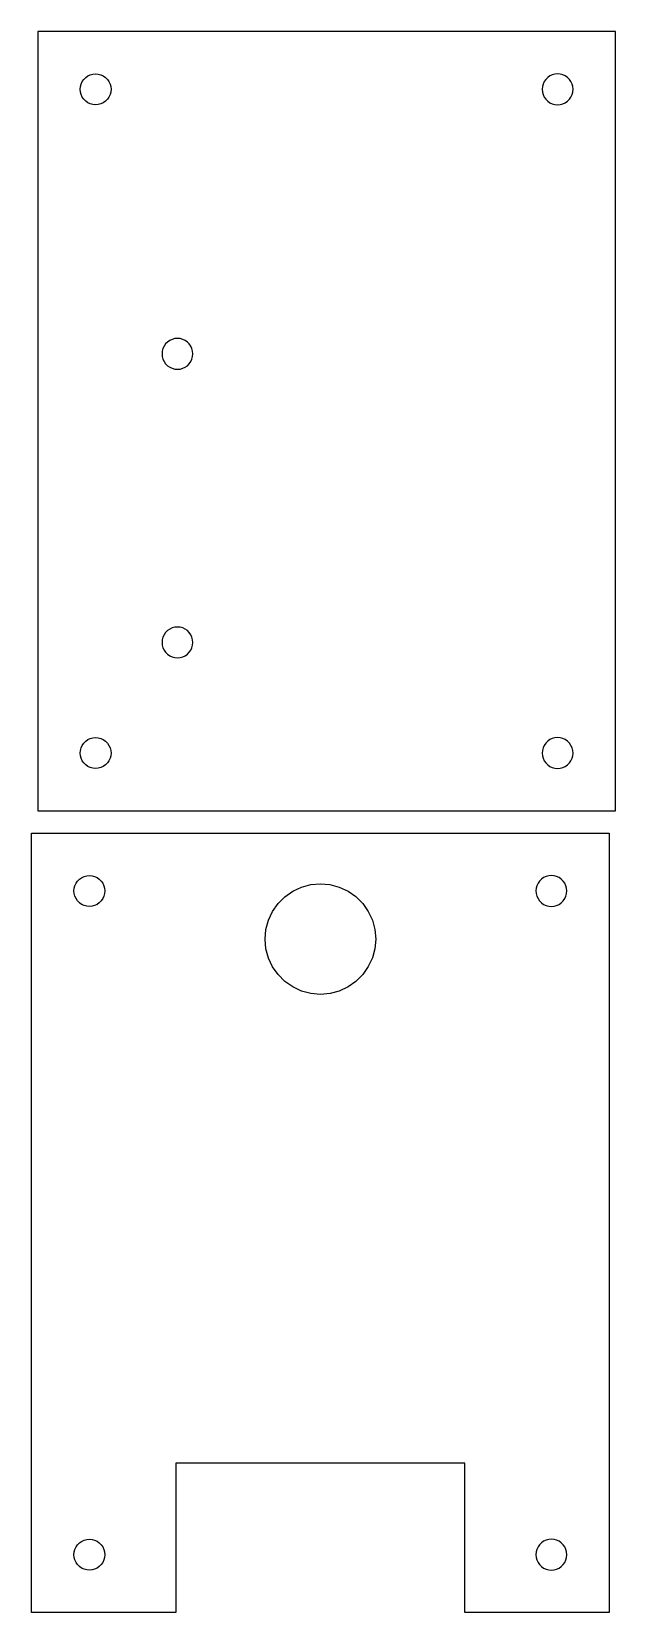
# Model space of a CAD drawing. Extents: x -216 to -155, y 66 to 230.
import ezdxf

# ---------------------------------------------------------------- set-up
doc = ezdxf.new("R2010")
doc.units = 0
doc.header["$MEASUREMENT"] = 0
doc.layers.add('Sketch1', color=7, linetype='Continuous')

msp = doc.modelspace()

# ---------------------------------------------------------------- linework, layer by layer
at = {"layer": 'Sketch1'}
for p, q in [((-214.8, 230.5, 2.99), (-215, 230.5, 2.99)), ((-215, 230.5, 2.99), (-215, 230.23, 2.99)), ((-215, 230.23, 2.99), (-215, 149.5, 2.99)), ((-155, 230.5, 2.99), (-214.8, 230.5, 2.99)), ((-155, 149.77, 2.99), (-155, 230.5, 2.99)), ((-210.5, 225.05, 2.99), (-210.39, 225.3, 2.99)), ((-210.39, 225.3, 2.99), (-210.23, 225.53, 2.99)), ((-210.23, 225.53, 2.99), (-210.03, 225.73, 2.99)), ((-210.03, 225.73, 2.99), (-209.8, 225.89, 2.99)), ((-209.8, 225.89, 2.99), (-209.55, 226, 2.99)), ((-209.55, 226, 2.99), (-209.28, 226.08, 2.99)), ((-209.28, 226.08, 2.99), (-209, 226.1, 2.99)), ((-209, 226.1, 2.99), (-208.72, 226.08, 2.99)), ((-208.72, 226.08, 2.99), (-208.45, 226, 2.99)), ((-208.45, 226, 2.99), (-208.2, 225.89, 2.99)), ((-208.2, 225.89, 2.99), (-207.97, 225.73, 2.99)), ((-207.97, 225.73, 2.99), (-207.77, 225.53, 2.99)), ((-207.77, 225.53, 2.99), (-207.61, 225.3, 2.99)), ((-207.61, 225.3, 2.99), (-207.5, 225.05, 2.99)), ((-162.39, 225.3, 2.99), (-162.5, 225.05, 2.99)), ((-162.23, 225.53, 2.99), (-162.39, 225.3, 2.99)), ((-162.03, 225.73, 2.99), (-162.23, 225.53, 2.99)), ((-161.8, 225.89, 2.99), (-162.03, 225.73, 2.99)), ((-161.55, 226, 2.99), (-161.8, 225.89, 2.99)), ((-161.28, 226.08, 2.99), (-161.55, 226, 2.99)), ((-161, 226.1, 2.99), (-161.28, 226.08, 2.99)), ((-160.72, 226.08, 2.99), (-161, 226.1, 2.99)), ((-160.45, 226, 2.99), (-160.72, 226.08, 2.99)), ((-160.2, 225.89, 2.99), (-160.45, 226, 2.99)), ((-159.97, 225.73, 2.99), (-160.2, 225.89, 2.99)), ((-159.77, 225.53, 2.99), (-159.97, 225.73, 2.99)), ((-159.61, 225.3, 2.99), (-159.77, 225.53, 2.99)), ((-159.5, 225.05, 2.99), (-159.61, 225.3, 2.99)), ((-210.6, 224.5, 2.99), (-210.58, 224.78, 2.99)), ((-210.58, 224.22, 2.99), (-210.6, 224.5, 2.99)), ((-210.58, 224.78, 2.99), (-210.5, 225.05, 2.99)), ((-210.5, 223.95, 2.99), (-210.58, 224.22, 2.99)), ((-210.39, 223.7, 2.99), (-210.5, 223.95, 2.99)), ((-210.23, 223.47, 2.99), (-210.39, 223.7, 2.99)), ((-207.61, 223.7, 2.99), (-207.77, 223.47, 2.99)), ((-207.5, 223.95, 2.99), (-207.61, 223.7, 2.99)), ((-207.5, 225.05, 2.99), (-207.42, 224.78, 2.99)), ((-207.42, 224.22, 2.99), (-207.5, 223.95, 2.99)), ((-207.42, 224.78, 2.99), (-207.4, 224.5, 2.99)), ((-207.4, 224.5, 2.99), (-207.42, 224.22, 2.99)), ((-162.58, 224.78, 2.99), (-162.6, 224.5, 2.99)), ((-162.6, 224.5, 2.99), (-162.58, 224.22, 2.99)), ((-162.5, 225.05, 2.99), (-162.58, 224.78, 2.99)), ((-162.58, 224.22, 2.99), (-162.5, 223.95, 2.99)), ((-162.5, 223.95, 2.99), (-162.39, 223.7, 2.99)), ((-162.39, 223.7, 2.99), (-162.23, 223.47, 2.99)), ((-159.77, 223.47, 2.99), (-159.61, 223.7, 2.99)), ((-159.61, 223.7, 2.99), (-159.5, 223.95, 2.99)), ((-159.42, 224.78, 2.99), (-159.5, 225.05, 2.99)), ((-159.5, 223.95, 2.99), (-159.42, 224.22, 2.99)), ((-159.4, 224.5, 2.99), (-159.42, 224.78, 2.99)), ((-159.42, 224.22, 2.99), (-159.4, 224.5, 2.99)), ((-210.03, 223.27, 2.99), (-210.23, 223.47, 2.99)), ((-209.8, 223.11, 2.99), (-210.03, 223.27, 2.99)), ((-209.55, 223, 2.99), (-209.8, 223.11, 2.99)), ((-209.28, 222.92, 2.99), (-209.55, 223, 2.99)), ((-209, 222.9, 2.99), (-209.28, 222.92, 2.99)), ((-208.72, 222.92, 2.99), (-209, 222.9, 2.99)), ((-208.45, 223, 2.99), (-208.72, 222.92, 2.99)), ((-208.2, 223.11, 2.99), (-208.45, 223, 2.99)), ((-207.97, 223.27, 2.99), (-208.2, 223.11, 2.99)), ((-207.77, 223.47, 2.99), (-207.97, 223.27, 2.99)), ((-162.23, 223.47, 2.99), (-162.03, 223.27, 2.99)), ((-162.03, 223.27, 2.99), (-161.8, 223.11, 2.99)), ((-161.8, 223.11, 2.99), (-161.55, 223, 2.99)), ((-161.55, 223, 2.99), (-161.28, 222.92, 2.99)), ((-161.28, 222.92, 2.99), (-161, 222.9, 2.99)), ((-161, 222.9, 2.99), (-160.72, 222.92, 2.99)), ((-160.72, 222.92, 2.99), (-160.45, 223, 2.99)), ((-160.45, 223, 2.99), (-160.2, 223.11, 2.99)), ((-160.2, 223.11, 2.99), (-159.97, 223.27, 2.99)), ((-159.97, 223.27, 2.99), (-159.77, 223.47, 2.99)), ((-202.08, 197.28, 2.99), (-202.1, 197, 2.99)), ((-202, 197.55, 2.99), (-202.08, 197.28, 2.99)), ((-201.89, 197.8, 2.99), (-202, 197.55, 2.99)), ((-201.73, 198.03, 2.99), (-201.89, 197.8, 2.99)), ((-201.53, 198.23, 2.99), (-201.73, 198.03, 2.99)), ((-201.3, 198.39, 2.99), (-201.53, 198.23, 2.99)), ((-201.05, 198.5, 2.99), (-201.3, 198.39, 2.99)), ((-200.78, 198.58, 2.99), (-201.05, 198.5, 2.99)), ((-200.5, 198.6, 2.99), (-200.78, 198.58, 2.99)), ((-200.22, 198.58, 2.99), (-200.5, 198.6, 2.99)), ((-199.95, 198.5, 2.99), (-200.22, 198.58, 2.99)), ((-199.7, 198.39, 2.99), (-199.95, 198.5, 2.99)), ((-199.47, 198.23, 2.99), (-199.7, 198.39, 2.99)), ((-199.27, 198.03, 2.99), (-199.47, 198.23, 2.99)), ((-199.11, 197.8, 2.99), (-199.27, 198.03, 2.99)), ((-199, 197.55, 2.99), (-199.11, 197.8, 2.99)), ((-198.92, 197.28, 2.99), (-199, 197.55, 2.99)), ((-198.9, 197, 2.99), (-198.92, 197.28, 2.99)), ((-202.1, 197, 2.99), (-202.08, 196.72, 2.99)), ((-202.08, 196.72, 2.99), (-202, 196.45, 2.99)), ((-202, 196.45, 2.99), (-201.89, 196.2, 2.99)), ((-201.89, 196.2, 2.99), (-201.73, 195.97, 2.99)), ((-201.73, 195.97, 2.99), (-201.53, 195.77, 2.99)), ((-201.53, 195.77, 2.99), (-201.3, 195.61, 2.99)), ((-201.3, 195.61, 2.99), (-201.05, 195.5, 2.99)), ((-199.95, 195.5, 2.99), (-199.7, 195.61, 2.99)), ((-199.7, 195.61, 2.99), (-199.47, 195.77, 2.99)), ((-199.47, 195.77, 2.99), (-199.27, 195.97, 2.99)), ((-199.27, 195.97, 2.99), (-199.11, 196.2, 2.99)), ((-199.11, 196.2, 2.99), (-199, 196.45, 2.99)), ((-199, 196.45, 2.99), (-198.92, 196.72, 2.99)), ((-198.92, 196.72, 2.99), (-198.9, 197, 2.99)), ((-201.05, 195.5, 2.99), (-200.78, 195.42, 2.99)), ((-200.78, 195.42, 2.99), (-200.5, 195.4, 2.99)), ((-200.5, 195.4, 2.99), (-200.22, 195.42, 2.99)), ((-200.22, 195.42, 2.99), (-199.95, 195.5, 2.99)), ((-201.89, 167.8, 2.99), (-202, 167.55, 2.99)), ((-201.73, 168.03, 2.99), (-201.89, 167.8, 2.99)), ((-201.53, 168.23, 2.99), (-201.73, 168.03, 2.99)), ((-201.3, 168.39, 2.99), (-201.53, 168.23, 2.99)), ((-201.05, 168.5, 2.99), (-201.3, 168.39, 2.99)), ((-200.78, 168.58, 2.99), (-201.05, 168.5, 2.99)), ((-200.5, 168.6, 2.99), (-200.78, 168.58, 2.99)), ((-200.22, 168.58, 2.99), (-200.5, 168.6, 2.99)), ((-199.95, 168.5, 2.99), (-200.22, 168.58, 2.99)), ((-199.7, 168.39, 2.99), (-199.95, 168.5, 2.99)), ((-199.47, 168.23, 2.99), (-199.7, 168.39, 2.99)), ((-199.27, 168.03, 2.99), (-199.47, 168.23, 2.99)), ((-199.11, 167.8, 2.99), (-199.27, 168.03, 2.99)), ((-199, 167.55, 2.99), (-199.11, 167.8, 2.99)), ((-202.08, 167.28, 2.99), (-202.1, 167, 2.99)), ((-202.1, 167, 2.99), (-202.08, 166.72, 2.99)), ((-202, 167.55, 2.99), (-202.08, 167.28, 2.99)), ((-202.08, 166.72, 2.99), (-202, 166.45, 2.99)), ((-202, 166.45, 2.99), (-201.89, 166.2, 2.99)), ((-201.89, 166.2, 2.99), (-201.73, 165.97, 2.99)), ((-199.27, 165.97, 2.99), (-199.11, 166.2, 2.99)), ((-199.11, 166.2, 2.99), (-199, 166.45, 2.99)), ((-198.92, 167.28, 2.99), (-199, 167.55, 2.99)), ((-199, 166.45, 2.99), (-198.92, 166.72, 2.99)), ((-198.9, 167, 2.99), (-198.92, 167.28, 2.99)), ((-198.92, 166.72, 2.99), (-198.9, 167, 2.99)), ((-201.73, 165.97, 2.99), (-201.53, 165.77, 2.99)), ((-201.53, 165.77, 2.99), (-201.3, 165.61, 2.99)), ((-201.3, 165.61, 2.99), (-201.05, 165.5, 2.99)), ((-201.05, 165.5, 2.99), (-200.78, 165.42, 2.99)), ((-200.78, 165.42, 2.99), (-200.5, 165.4, 2.99)), ((-200.5, 165.4, 2.99), (-200.22, 165.42, 2.99)), ((-200.22, 165.42, 2.99), (-199.95, 165.5, 2.99)), ((-199.95, 165.5, 2.99), (-199.7, 165.61, 2.99)), ((-199.7, 165.61, 2.99), (-199.47, 165.77, 2.99)), ((-199.47, 165.77, 2.99), (-199.27, 165.97, 2.99)), ((-210.5, 156.05, 2.99), (-210.39, 156.3, 2.99)), ((-210.39, 156.3, 2.99), (-210.23, 156.53, 2.99)), ((-210.23, 156.53, 2.99), (-210.03, 156.73, 2.99)), ((-210.03, 156.73, 2.99), (-209.8, 156.89, 2.99)), ((-209.8, 156.89, 2.99), (-209.55, 157, 2.99)), ((-209.55, 157, 2.99), (-209.28, 157.08, 2.99)), ((-209.28, 157.08, 2.99), (-209, 157.1, 2.99)), ((-209, 157.1, 2.99), (-208.72, 157.08, 2.99)), ((-208.72, 157.08, 2.99), (-208.45, 157, 2.99)), ((-208.45, 157, 2.99), (-208.2, 156.89, 2.99)), ((-208.2, 156.89, 2.99), (-207.97, 156.73, 2.99)), ((-207.97, 156.73, 2.99), (-207.77, 156.53, 2.99)), ((-207.77, 156.53, 2.99), (-207.61, 156.3, 2.99)), ((-207.61, 156.3, 2.99), (-207.5, 156.05, 2.99)), ((-162.39, 156.3, 2.99), (-162.5, 156.05, 2.99)), ((-162.23, 156.53, 2.99), (-162.39, 156.3, 2.99)), ((-162.03, 156.73, 2.99), (-162.23, 156.53, 2.99)), ((-161.8, 156.89, 2.99), (-162.03, 156.73, 2.99)), ((-161.55, 157, 2.99), (-161.8, 156.89, 2.99)), ((-161.28, 157.08, 2.99), (-161.55, 157, 2.99)), ((-161, 157.1, 2.99), (-161.28, 157.08, 2.99)), ((-160.72, 157.08, 2.99), (-161, 157.1, 2.99)), ((-160.45, 157, 2.99), (-160.72, 157.08, 2.99)), ((-160.2, 156.89, 2.99), (-160.45, 157, 2.99)), ((-159.97, 156.73, 2.99), (-160.2, 156.89, 2.99)), ((-159.77, 156.53, 2.99), (-159.97, 156.73, 2.99)), ((-159.61, 156.3, 2.99), (-159.77, 156.53, 2.99)), ((-159.5, 156.05, 2.99), (-159.61, 156.3, 2.99)), ((-210.6, 155.5, 2.99), (-210.58, 155.78, 2.99)), ((-210.58, 155.22, 2.99), (-210.6, 155.5, 2.99)), ((-210.58, 155.78, 2.99), (-210.5, 156.05, 2.99)), ((-210.5, 154.95, 2.99), (-210.58, 155.22, 2.99)), ((-210.39, 154.7, 2.99), (-210.5, 154.95, 2.99)), ((-210.23, 154.47, 2.99), (-210.39, 154.7, 2.99)), ((-207.61, 154.7, 2.99), (-207.77, 154.47, 2.99)), ((-207.5, 154.95, 2.99), (-207.61, 154.7, 2.99)), ((-207.5, 156.05, 2.99), (-207.42, 155.78, 2.99)), ((-207.42, 155.22, 2.99), (-207.5, 154.95, 2.99)), ((-207.42, 155.78, 2.99), (-207.4, 155.5, 2.99)), ((-207.4, 155.5, 2.99), (-207.42, 155.22, 2.99)), ((-162.58, 155.78, 2.99), (-162.6, 155.5, 2.99)), ((-162.6, 155.5, 2.99), (-162.58, 155.22, 2.99)), ((-162.5, 156.05, 2.99), (-162.58, 155.78, 2.99)), ((-162.58, 155.22, 2.99), (-162.5, 154.95, 2.99)), ((-162.5, 154.95, 2.99), (-162.39, 154.7, 2.99)), ((-162.39, 154.7, 2.99), (-162.23, 154.47, 2.99)), ((-159.77, 154.47, 2.99), (-159.61, 154.7, 2.99)), ((-159.61, 154.7, 2.99), (-159.5, 154.95, 2.99)), ((-159.42, 155.78, 2.99), (-159.5, 156.05, 2.99)), ((-159.5, 154.95, 2.99), (-159.42, 155.22, 2.99)), ((-159.4, 155.5, 2.99), (-159.42, 155.78, 2.99)), ((-159.42, 155.22, 2.99), (-159.4, 155.5, 2.99)), ((-210.03, 154.27, 2.99), (-210.23, 154.47, 2.99)), ((-209.8, 154.11, 2.99), (-210.03, 154.27, 2.99)), ((-209.55, 154, 2.99), (-209.8, 154.11, 2.99)), ((-209.28, 153.92, 2.99), (-209.55, 154, 2.99)), ((-209, 153.9, 2.99), (-209.28, 153.92, 2.99)), ((-208.72, 153.92, 2.99), (-209, 153.9, 2.99)), ((-208.45, 154, 2.99), (-208.72, 153.92, 2.99)), ((-208.2, 154.11, 2.99), (-208.45, 154, 2.99)), ((-207.97, 154.27, 2.99), (-208.2, 154.11, 2.99)), ((-207.77, 154.47, 2.99), (-207.97, 154.27, 2.99)), ((-162.23, 154.47, 2.99), (-162.03, 154.27, 2.99)), ((-162.03, 154.27, 2.99), (-161.8, 154.11, 2.99)), ((-161.8, 154.11, 2.99), (-161.55, 154, 2.99)), ((-161.55, 154, 2.99), (-161.28, 153.92, 2.99)), ((-161.28, 153.92, 2.99), (-161, 153.9, 2.99)), ((-161, 153.9, 2.99), (-160.72, 153.92, 2.99)), ((-160.72, 153.92, 2.99), (-160.45, 154, 2.99)), ((-160.45, 154, 2.99), (-160.2, 154.11, 2.99)), ((-160.2, 154.11, 2.99), (-159.97, 154.27, 2.99)), ((-159.97, 154.27, 2.99), (-159.77, 154.47, 2.99)), ((-155, 149.5, 2.99), (-155, 149.77, 2.99)), ((-215, 149.5, 2.99), (-155.2, 149.5, 2.99)), ((-155.2, 149.5, 2.99), (-155, 149.5, 2.99)), ((-215.65, 146.89, 2.99), (-215.65, 147.16, 2.99)), ((-215.65, 147.16, 2.99), (-215.45, 147.16, 2.99)), ((-215.65, 66.16, 2.99), (-215.65, 146.89, 2.99)), ((-215.45, 147.16, 2.99), (-155.65, 147.16, 2.99)), ((-155.65, 147.16, 2.99), (-155.65, 66.43, 2.99)), ((-211.25, 141.16, 2.99), (-211.22, 141.44, 2.99)), ((-211.22, 141.44, 2.99), (-211.15, 141.71, 2.99)), ((-211.15, 141.71, 2.99), (-211.03, 141.96, 2.99)), ((-211.03, 141.96, 2.99), (-210.87, 142.19, 2.99)), ((-210.87, 142.19, 2.99), (-210.68, 142.38, 2.99)), ((-210.68, 142.38, 2.99), (-210.45, 142.54, 2.99)), ((-210.45, 142.54, 2.99), (-210.19, 142.66, 2.99)), ((-210.19, 142.66, 2.99), (-209.92, 142.74, 2.99)), ((-209.92, 142.74, 2.99), (-209.65, 142.76, 2.99)), ((-209.65, 142.76, 2.99), (-209.37, 142.74, 2.99)), ((-209.37, 142.74, 2.99), (-209.1, 142.66, 2.99)), ((-209.1, 142.66, 2.99), (-208.85, 142.55, 2.99)), ((-208.85, 142.55, 2.99), (-208.62, 142.39, 2.99)), ((-208.62, 142.39, 2.99), (-208.42, 142.19, 2.99)), ((-208.42, 142.19, 2.99), (-208.26, 141.96, 2.99)), ((-208.26, 141.96, 2.99), (-208.14, 141.71, 2.99)), ((-208.14, 141.71, 2.99), (-208.07, 141.44, 2.99)), ((-208.07, 141.44, 2.99), (-208.05, 141.16, 2.99)), ((-188.52, 141.14, 2.99), (-187.62, 141.56, 2.99)), ((-187.62, 141.56, 2.99), (-186.65, 141.82, 2.99)), ((-186.65, 141.82, 2.99), (-185.65, 141.91, 2.99)), ((-185.65, 141.91, 2.99), (-184.65, 141.82, 2.99)), ((-184.65, 141.82, 2.99), (-183.68, 141.56, 2.99)), ((-183.68, 141.56, 2.99), (-182.77, 141.14, 2.99)), ((-163.22, 141.44, 2.99), (-163.25, 141.16, 2.99)), ((-163.15, 141.71, 2.99), (-163.22, 141.44, 2.99)), ((-163.03, 141.96, 2.99), (-163.15, 141.71, 2.99)), ((-162.87, 142.19, 2.99), (-163.03, 141.96, 2.99)), ((-162.67, 142.39, 2.99), (-162.87, 142.19, 2.99)), ((-162.45, 142.55, 2.99), (-162.67, 142.39, 2.99)), ((-162.19, 142.66, 2.99), (-162.45, 142.55, 2.99)), ((-161.92, 142.74, 2.99), (-162.19, 142.66, 2.99)), ((-161.65, 142.76, 2.99), (-161.92, 142.74, 2.99)), ((-161.37, 142.74, 2.99), (-161.65, 142.76, 2.99)), ((-161.1, 142.66, 2.99), (-161.37, 142.74, 2.99)), ((-160.85, 142.55, 2.99), (-161.1, 142.66, 2.99)), ((-160.62, 142.39, 2.99), (-160.85, 142.55, 2.99)), ((-160.42, 142.19, 2.99), (-160.62, 142.39, 2.99)), ((-160.26, 141.96, 2.99), (-160.42, 142.19, 2.99)), ((-160.14, 141.71, 2.99), (-160.26, 141.96, 2.99)), ((-160.07, 141.44, 2.99), (-160.14, 141.71, 2.99)), ((-160.05, 141.16, 2.99), (-160.07, 141.44, 2.99)), ((-211.22, 140.88, 2.99), (-211.25, 141.16, 2.99)), ((-211.15, 140.61, 2.99), (-211.22, 140.88, 2.99)), ((-211.03, 140.36, 2.99), (-211.15, 140.61, 2.99)), ((-210.87, 140.13, 2.99), (-211.03, 140.36, 2.99)), ((-210.67, 139.93, 2.99), (-210.87, 140.13, 2.99)), ((-210.45, 139.77, 2.99), (-210.67, 139.93, 2.99)), ((-210.19, 139.66, 2.99), (-210.45, 139.77, 2.99)), ((-208.85, 139.77, 2.99), (-209.1, 139.66, 2.99)), ((-208.62, 139.93, 2.99), (-208.85, 139.77, 2.99)), ((-208.42, 140.13, 2.99), (-208.62, 139.93, 2.99)), ((-208.26, 140.36, 2.99), (-208.42, 140.13, 2.99)), ((-208.14, 140.61, 2.99), (-208.26, 140.36, 2.99)), ((-208.07, 140.88, 2.99), (-208.14, 140.61, 2.99)), ((-208.05, 141.16, 2.99), (-208.07, 140.88, 2.99)), ((-190.63, 139.03, 2.99), (-190.05, 139.85, 2.99)), ((-190.05, 139.86, 2.99), (-189.34, 140.56, 2.99)), ((-189.34, 140.56, 2.99), (-188.52, 141.14, 2.99)), ((-182.77, 141.14, 2.99), (-181.95, 140.57, 2.99)), ((-181.95, 140.57, 2.99), (-181.24, 139.86, 2.99)), ((-181.24, 139.86, 2.99), (-180.67, 139.04, 2.99)), ((-163.25, 141.16, 2.99), (-163.22, 140.88, 2.99)), ((-163.22, 140.88, 2.99), (-163.15, 140.61, 2.99)), ((-163.15, 140.61, 2.99), (-163.03, 140.36, 2.99)), ((-163.03, 140.36, 2.99), (-162.87, 140.13, 2.99)), ((-162.87, 140.13, 2.99), (-162.67, 139.93, 2.99)), ((-162.67, 139.93, 2.99), (-162.45, 139.77, 2.99)), ((-162.45, 139.77, 2.99), (-162.19, 139.66, 2.99)), ((-161.1, 139.66, 2.99), (-160.85, 139.77, 2.99)), ((-160.85, 139.77, 2.99), (-160.62, 139.93, 2.99)), ((-160.62, 139.93, 2.99), (-160.42, 140.13, 2.99)), ((-160.42, 140.13, 2.99), (-160.26, 140.36, 2.99)), ((-160.26, 140.36, 2.99), (-160.14, 140.61, 2.99)), ((-160.14, 140.61, 2.99), (-160.07, 140.88, 2.99)), ((-160.07, 140.88, 2.99), (-160.05, 141.16, 2.99)), ((-209.92, 139.58, 2.99), (-210.19, 139.66, 2.99)), ((-209.65, 139.56, 2.99), (-209.92, 139.58, 2.99)), ((-209.37, 139.58, 2.99), (-209.65, 139.56, 2.99)), ((-209.1, 139.66, 2.99), (-209.37, 139.58, 2.99)), ((-191.31, 137.15, 2.99), (-191.05, 138.12, 2.99)), ((-191.05, 138.12, 2.99), (-190.63, 139.03, 2.99)), ((-180.67, 139.04, 2.99), (-180.24, 138.13, 2.99)), ((-180.24, 138.13, 2.99), (-179.98, 137.16, 2.99)), ((-162.19, 139.66, 2.99), (-161.92, 139.58, 2.99)), ((-161.92, 139.58, 2.99), (-161.65, 139.56, 2.99)), ((-161.65, 139.56, 2.99), (-161.37, 139.58, 2.99)), ((-161.37, 139.58, 2.99), (-161.1, 139.66, 2.99)), ((-191.4, 136.16, 2.99), (-191.31, 137.15, 2.99)), ((-179.98, 137.16, 2.99), (-179.9, 136.16, 2.99)), ((-191.31, 135.16, 2.99), (-191.4, 136.16, 2.99)), ((-191.05, 134.19, 2.99), (-191.31, 135.16, 2.99)), ((-179.98, 135.16, 2.99), (-180.24, 134.2, 2.99)), ((-179.9, 136.16, 2.99), (-179.98, 135.16, 2.99)), ((-190.62, 133.28, 2.99), (-191.05, 134.19, 2.99)), ((-190.05, 132.46, 2.99), (-190.62, 133.28, 2.99)), ((-180.67, 133.29, 2.99), (-181.24, 132.47, 2.99)), ((-180.24, 134.2, 2.99), (-180.67, 133.29, 2.99)), ((-189.34, 131.75, 2.99), (-190.05, 132.46, 2.99)), ((-188.52, 131.18, 2.99), (-189.34, 131.75, 2.99)), ((-181.95, 131.76, 2.99), (-182.77, 131.18, 2.99)), ((-181.24, 132.47, 2.99), (-181.95, 131.76, 2.99)), ((-187.61, 130.76, 2.99), (-188.52, 131.18, 2.99)), ((-186.64, 130.5, 2.99), (-187.61, 130.76, 2.99)), ((-185.64, 130.41, 2.99), (-186.64, 130.5, 2.99)), ((-184.64, 130.5, 2.99), (-185.64, 130.41, 2.99)), ((-183.68, 130.76, 2.99), (-184.64, 130.5, 2.99)), ((-182.77, 131.18, 2.99), (-183.68, 130.76, 2.99)), ((-170.75, 81.66, 2.99), (-200.65, 81.66, 2.99)), ((-200.65, 81.66, 2.99), (-200.65, 81.61, 2.99)), ((-200.65, 81.61, 2.99), (-200.65, 66.16, 2.99)), ((-170.65, 81.66, 2.99), (-170.75, 81.66, 2.99)), ((-170.65, 66.21, 2.99), (-170.65, 81.66, 2.99)), ((-211.25, 72.16, 2.99), (-211.22, 72.44, 2.99)), ((-211.22, 72.44, 2.99), (-211.15, 72.71, 2.99)), ((-211.15, 72.71, 2.99), (-211.03, 72.96, 2.99)), ((-211.03, 72.96, 2.99), (-210.87, 73.19, 2.99)), ((-210.87, 73.19, 2.99), (-210.68, 73.38, 2.99)), ((-210.67, 73.39, 2.99), (-210.45, 73.54, 2.99)), ((-210.45, 73.54, 2.99), (-210.19, 73.66, 2.99)), ((-210.19, 73.66, 2.99), (-209.92, 73.74, 2.99)), ((-209.92, 73.74, 2.99), (-209.65, 73.76, 2.99)), ((-209.65, 73.76, 2.99), (-209.37, 73.74, 2.99)), ((-209.37, 73.74, 2.99), (-209.1, 73.66, 2.99)), ((-209.1, 73.66, 2.99), (-208.85, 73.55, 2.99)), ((-208.85, 73.55, 2.99), (-208.62, 73.39, 2.99)), ((-208.62, 73.39, 2.99), (-208.42, 73.19, 2.99)), ((-208.42, 73.19, 2.99), (-208.26, 72.96, 2.99)), ((-208.26, 72.96, 2.99), (-208.14, 72.71, 2.99)), ((-208.14, 72.71, 2.99), (-208.07, 72.44, 2.99)), ((-208.07, 72.44, 2.99), (-208.05, 72.16, 2.99)), ((-163.22, 72.44, 2.99), (-163.25, 72.16, 2.99)), ((-163.15, 72.71, 2.99), (-163.22, 72.44, 2.99)), ((-163.03, 72.96, 2.99), (-163.15, 72.71, 2.99)), ((-162.87, 73.19, 2.99), (-163.03, 72.96, 2.99)), ((-162.67, 73.39, 2.99), (-162.87, 73.19, 2.99)), ((-162.45, 73.55, 2.99), (-162.67, 73.39, 2.99)), ((-162.19, 73.66, 2.99), (-162.45, 73.55, 2.99)), ((-161.92, 73.74, 2.99), (-162.19, 73.66, 2.99)), ((-161.65, 73.76, 2.99), (-161.92, 73.74, 2.99)), ((-161.37, 73.74, 2.99), (-161.65, 73.76, 2.99)), ((-161.1, 73.66, 2.99), (-161.37, 73.74, 2.99)), ((-160.85, 73.55, 2.99), (-161.1, 73.66, 2.99)), ((-160.62, 73.39, 2.99), (-160.85, 73.55, 2.99)), ((-160.42, 73.19, 2.99), (-160.62, 73.39, 2.99)), ((-160.26, 72.96, 2.99), (-160.42, 73.19, 2.99)), ((-160.14, 72.71, 2.99), (-160.26, 72.96, 2.99)), ((-160.07, 72.44, 2.99), (-160.14, 72.71, 2.99)), ((-160.05, 72.16, 2.99), (-160.07, 72.44, 2.99)), ((-211.22, 71.88, 2.99), (-211.25, 72.16, 2.99)), ((-211.15, 71.61, 2.99), (-211.22, 71.88, 2.99)), ((-211.03, 71.36, 2.99), (-211.15, 71.61, 2.99)), ((-210.87, 71.13, 2.99), (-211.03, 71.36, 2.99)), ((-210.67, 70.93, 2.99), (-210.87, 71.13, 2.99)), ((-210.45, 70.77, 2.99), (-210.67, 70.93, 2.99)), ((-210.19, 70.66, 2.99), (-210.45, 70.77, 2.99)), ((-208.85, 70.77, 2.99), (-209.1, 70.66, 2.99)), ((-208.62, 70.93, 2.99), (-208.85, 70.77, 2.99)), ((-208.42, 71.13, 2.99), (-208.62, 70.93, 2.99)), ((-208.26, 71.36, 2.99), (-208.42, 71.13, 2.99)), ((-208.14, 71.61, 2.99), (-208.26, 71.36, 2.99)), ((-208.07, 71.88, 2.99), (-208.14, 71.61, 2.99)), ((-208.05, 72.16, 2.99), (-208.07, 71.88, 2.99)), ((-163.25, 72.16, 2.99), (-163.22, 71.88, 2.99)), ((-163.22, 71.88, 2.99), (-163.15, 71.61, 2.99)), ((-163.15, 71.61, 2.99), (-163.03, 71.36, 2.99)), ((-163.03, 71.36, 2.99), (-162.87, 71.13, 2.99)), ((-162.87, 71.13, 2.99), (-162.67, 70.93, 2.99)), ((-162.67, 70.93, 2.99), (-162.45, 70.77, 2.99)), ((-162.45, 70.77, 2.99), (-162.19, 70.66, 2.99)), ((-161.1, 70.66, 2.99), (-160.85, 70.77, 2.99)), ((-160.85, 70.77, 2.99), (-160.62, 70.93, 2.99)), ((-160.62, 70.93, 2.99), (-160.42, 71.13, 2.99)), ((-160.42, 71.13, 2.99), (-160.26, 71.36, 2.99)), ((-160.26, 71.36, 2.99), (-160.14, 71.61, 2.99)), ((-160.14, 71.61, 2.99), (-160.07, 71.88, 2.99)), ((-160.07, 71.88, 2.99), (-160.05, 72.16, 2.99)), ((-209.92, 70.58, 2.99), (-210.19, 70.66, 2.99)), ((-209.65, 70.56, 2.99), (-209.92, 70.58, 2.99)), ((-209.37, 70.58, 2.99), (-209.65, 70.56, 2.99)), ((-209.1, 70.66, 2.99), (-209.37, 70.58, 2.99)), ((-162.19, 70.66, 2.99), (-161.92, 70.58, 2.99)), ((-161.92, 70.58, 2.99), (-161.65, 70.56, 2.99)), ((-161.65, 70.56, 2.99), (-161.37, 70.58, 2.99)), ((-161.37, 70.58, 2.99), (-161.1, 70.66, 2.99)), ((-200.7, 66.16, 2.99), (-215.65, 66.16, 2.99)), ((-200.65, 66.16, 2.99), (-200.7, 66.16, 2.99)), ((-170.65, 66.16, 2.99), (-170.65, 66.21, 2.99)), ((-155.7, 66.16, 2.99), (-170.65, 66.16, 2.99)), ((-155.65, 66.16, 2.99), (-155.7, 66.16, 2.99)), ((-155.65, 66.43, 2.99), (-155.65, 66.16, 2.99))]:
    msp.add_line(p, q, dxfattribs=at)

doc.saveas('drawing.dxf')
